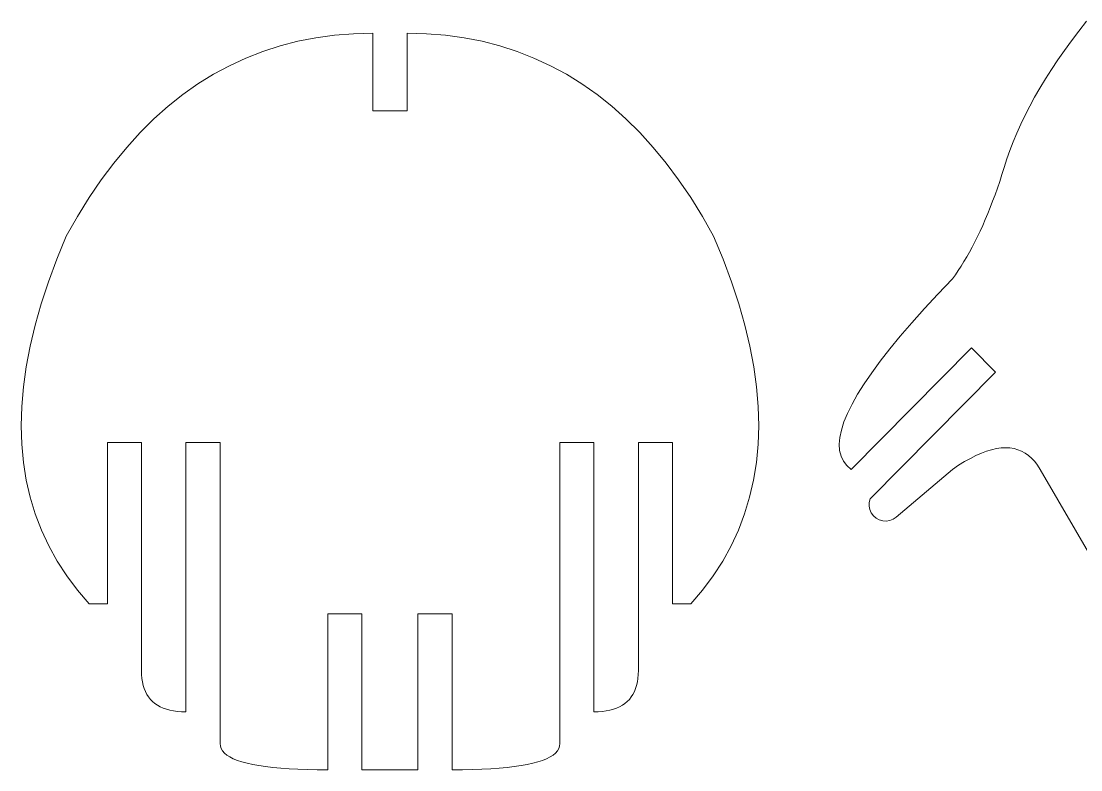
# Model space of a CAD drawing. Header units: inches. Extents: x -318 to 215, y -214 to 306.
# Drawn here: x -47 to 36.1, y -203.3 to -144.6 of the extents above; entities that cross this region are included whole.
import ezdxf

# ---------------------------------------------------------------- set-up
doc = ezdxf.new("R2010")
doc.units = ezdxf.units.IN
doc.header["$MEASUREMENT"] = 0
doc.layers.add('Layer 1', color=7, linetype='Continuous')

msp = doc.modelspace()

# ---------------------------------------------------------------- linework, layer by layer
at = {"layer": 'Layer 1', "color": 1, "lineweight": 9}
for points in [[(35.3798, -146.1337), (35.3798, -146.1337), (35.9553, -145.3708), (35.9553, -145.3708)], [(35.9553, -145.3708), (35.9553, -145.3708), (36.5572, -144.6009), (36.5572, -144.6009)], [(-25.2957, -146.1794), (-25.2957, -146.1794), (-26.6838, -146.5374), (-26.6838, -146.5374)], [(-23.8737, -145.9009), (-23.8737, -145.9009), (-25.2957, -146.1794), (-25.2957, -146.1794)], [(-22.4181, -145.7019), (-22.4181, -145.7019), (-23.8737, -145.9009), (-23.8737, -145.9009)], [(-20.9288, -145.5826), (-20.9288, -145.5826), (-22.4181, -145.7019), (-22.4181, -145.7019)], [(-19.4054, -145.5427), (-19.4054, -145.5427), (-20.9288, -145.5826), (-20.9288, -145.5826)], [(-19.4054, -145.5427), (-19.4054, -145.5427), (-19.4054, -145.5427), (-19.4054, -145.5427)], [(-19.4054, -151.6174), (-19.4054, -151.6174), (-19.4054, -145.5427), (-19.4054, -145.5427)], [(-16.7276, -145.5427), (-16.7276, -145.5427), (-16.7276, -145.5427), (-16.7276, -145.5427)], [(-16.7276, -145.5427), (-16.7276, -145.5427), (-15.204, -145.5826), (-15.204, -145.5826)], [(-16.7276, -145.5427), (-16.7276, -145.5427), (-16.7276, -145.5427), (-16.7276, -145.5427)], [(-16.7276, -151.6174), (-16.7276, -151.6174), (-16.7276, -145.5427), (-16.7276, -145.5427)], [(-15.204, -145.5826), (-15.204, -145.5826), (-15.204, -145.5826), (-15.204, -145.5826)], [(-15.204, -145.5826), (-15.204, -145.5826), (-13.7147, -145.7019), (-13.7147, -145.7019)], [(-13.7147, -145.7019), (-13.7147, -145.7019), (-13.7147, -145.7019), (-13.7147, -145.7019)], [(-13.7147, -145.7019), (-13.7147, -145.7019), (-12.2591, -145.9009), (-12.2591, -145.9009)], [(-12.2591, -145.9009), (-12.2591, -145.9009), (-12.2591, -145.9009), (-12.2591, -145.9009)], [(-12.2591, -145.9009), (-12.2591, -145.9009), (-10.8371, -146.1794), (-10.8371, -146.1794)], [(-10.8371, -146.1794), (-10.8371, -146.1794), (-10.8371, -146.1794), (-10.8371, -146.1794)], [(-10.8371, -146.1794), (-10.8371, -146.1794), (-9.449, -146.5374), (-9.449, -146.5374)], [(34.8306, -146.8893), (34.8306, -146.8893), (35.3798, -146.1337), (35.3798, -146.1337)], [(-28.038, -146.975), (-28.038, -146.975), (-29.3582, -147.4922), (-29.3582, -147.4922)], [(-26.6838, -146.5374), (-26.6838, -146.5374), (-28.038, -146.975), (-28.038, -146.975)], [(-9.449, -146.5374), (-9.449, -146.5374), (-9.449, -146.5374), (-9.449, -146.5374)], [(-9.449, -146.5374), (-9.449, -146.5374), (-8.0948, -146.975), (-8.0948, -146.975)], [(-8.0948, -146.975), (-8.0948, -146.975), (-8.0948, -146.975), (-8.0948, -146.975)], [(-8.0948, -146.975), (-8.0948, -146.975), (-6.7746, -147.4922), (-6.7746, -147.4922)], [(34.308, -147.6379), (34.308, -147.6379), (34.8306, -146.8893), (34.8306, -146.8893)], [(-29.3582, -147.4922), (-29.3582, -147.4922), (-30.6449, -148.089), (-30.6449, -148.089)], [(-6.7746, -147.4922), (-6.7746, -147.4922), (-6.7746, -147.4922), (-6.7746, -147.4922)], [(-6.7746, -147.4922), (-6.7746, -147.4922), (-5.4879, -148.089), (-5.4879, -148.089)], [(33.8116, -148.3796), (33.8116, -148.3796), (34.308, -147.6379), (34.308, -147.6379)], [(-30.6449, -148.089), (-30.6449, -148.089), (-31.8975, -148.7652), (-31.8975, -148.7652)], [(-5.4879, -148.089), (-5.4879, -148.089), (-5.4879, -148.089), (-5.4879, -148.089)], [(-5.4879, -148.089), (-5.4879, -148.089), (-4.2351, -148.7652), (-4.2351, -148.7652)], [(33.3417, -149.1139), (33.3417, -149.1139), (33.8116, -148.3796), (33.8116, -148.3796)], [(-33.1163, -149.5213), (-33.1163, -149.5213), (-34.3016, -150.3567), (-34.3016, -150.3567)], [(-31.8975, -148.7652), (-31.8975, -148.7652), (-33.1163, -149.5213), (-33.1163, -149.5213)], [(-4.2351, -148.7652), (-4.2351, -148.7652), (-4.2351, -148.7652), (-4.2351, -148.7652)], [(-4.2351, -148.7652), (-4.2351, -148.7652), (-3.0163, -149.5213), (-3.0163, -149.5213)], [(-3.0163, -149.5213), (-3.0163, -149.5213), (-3.0163, -149.5213), (-3.0163, -149.5213)], [(-3.0163, -149.5213), (-3.0163, -149.5213), (-1.8312, -150.3567), (-1.8312, -150.3567)], [(32.8982, -149.8412), (32.8982, -149.8412), (33.3417, -149.1139), (33.3417, -149.1139)], [(-34.3016, -150.3567), (-34.3016, -150.3567), (-35.4526, -151.2718), (-35.4526, -151.2718)], [(-1.8312, -150.3567), (-1.8312, -150.3567), (-1.8312, -150.3567), (-1.8312, -150.3567)], [(-1.8312, -150.3567), (-1.8312, -150.3567), (-0.68, -151.2718), (-0.68, -151.2718)], [(32.4807, -150.5616), (32.4807, -150.5616), (32.8982, -149.8412), (32.8982, -149.8412)], [(32.09, -151.2747), (32.09, -151.2747), (32.4807, -150.5616), (32.4807, -150.5616)], [(-35.4526, -151.2718), (-35.4526, -151.2718), (-36.5702, -152.2663), (-36.5702, -152.2663)], [(-19.4054, -151.6174), (-19.4054, -151.6174), (-19.4054, -151.6174), (-19.4054, -151.6174)], [(-19.4054, -151.6174), (-19.4054, -151.6174), (-16.7276, -151.6174), (-16.7276, -151.6174)], [(-0.68, -151.2718), (-0.68, -151.2718), (-0.68, -151.2718), (-0.68, -151.2718)], [(-0.68, -151.2718), (-0.68, -151.2718), (0.4374, -152.2663), (0.4374, -152.2663)], [(31.3876, -152.6793), (31.3876, -152.6793), (31.7255, -151.9806), (31.7255, -151.9806)], [(31.7255, -151.9806), (31.7255, -151.9806), (32.09, -151.2747), (32.09, -151.2747)], [(-36.5702, -152.2663), (-36.5702, -152.2663), (-37.6538, -153.3404), (-37.6538, -153.3404)], [(0.4374, -152.2663), (0.4374, -152.2663), (0.4374, -152.2663), (0.4374, -152.2663)], [(0.4374, -152.2663), (0.4374, -152.2663), (1.5211, -153.3404), (1.5211, -153.3404)], [(31.0761, -153.3711), (31.0761, -153.3711), (31.3876, -152.6793), (31.3876, -152.6793)], [(-37.6538, -153.3404), (-37.6538, -153.3404), (-38.7035, -154.4943), (-38.7035, -154.4943)], [(1.5211, -153.3404), (1.5211, -153.3404), (1.5211, -153.3404), (1.5211, -153.3404)], [(1.5211, -153.3404), (1.5211, -153.3404), (2.5707, -154.4943), (2.5707, -154.4943)], [(30.7909, -154.0558), (30.7909, -154.0558), (31.0761, -153.3711), (31.0761, -153.3711)], [(-38.7035, -154.4943), (-38.7035, -154.4943), (-39.7194, -155.7276), (-39.7194, -155.7276)], [(2.5707, -154.4943), (2.5707, -154.4943), (2.5707, -154.4943), (2.5707, -154.4943)], [(2.5707, -154.4943), (2.5707, -154.4943), (3.5868, -155.7276), (3.5868, -155.7276)], [(30.532, -154.7335), (30.532, -154.7335), (30.7909, -154.0558), (30.7909, -154.0558)], [(30.2996, -155.404), (30.2996, -155.404), (30.532, -154.7335), (30.532, -154.7335)], [(-39.7194, -155.7276), (-39.7194, -155.7276), (-40.7017, -157.0404), (-40.7017, -157.0404)], [(3.5868, -155.7276), (3.5868, -155.7276), (3.5868, -155.7276), (3.5868, -155.7276)], [(3.5868, -155.7276), (3.5868, -155.7276), (4.5689, -157.0404), (4.5689, -157.0404)], [(30.0936, -156.0674), (30.0936, -156.0674), (29.9175, -156.6224), (29.9175, -156.6224)], [(30.0936, -156.0674), (30.0936, -156.0674), (30.2996, -155.404), (30.2996, -155.404)], [(29.9175, -156.6224), (29.9175, -156.6224), (29.7392, -157.1652), (29.7392, -157.1652)], [(-40.7017, -157.0404), (-40.7017, -157.0404), (-41.6498, -158.4329), (-41.6498, -158.4329)], [(4.5689, -157.0404), (4.5689, -157.0404), (4.5689, -157.0404), (4.5689, -157.0404)], [(4.5689, -157.0404), (4.5689, -157.0404), (5.5172, -158.4329), (5.5172, -158.4329)], [(29.5574, -157.6954), (29.5574, -157.6954), (29.373, -158.2132), (29.373, -158.2132)], [(29.7392, -157.1652), (29.7392, -157.1652), (29.5574, -157.6954), (29.5574, -157.6954)], [(-41.6498, -158.4329), (-41.6498, -158.4329), (-42.5643, -159.9049), (-42.5643, -159.9049)], [(5.5172, -158.4329), (5.5172, -158.4329), (5.5172, -158.4329), (5.5172, -158.4329)], [(5.5172, -158.4329), (5.5172, -158.4329), (6.4315, -159.9049), (6.4315, -159.9049)], [(29.373, -158.2132), (29.373, -158.2132), (29.1858, -158.7183), (29.1858, -158.7183)], [(28.9958, -159.2111), (28.9958, -159.2111), (28.8026, -159.6912), (28.8026, -159.6912)], [(29.1858, -158.7183), (29.1858, -158.7183), (28.9958, -159.2111), (28.9958, -159.2111)], [(-42.5643, -159.9049), (-42.5643, -159.9049), (-43.445, -161.4567), (-43.445, -161.4567)], [(6.4315, -159.9049), (6.4315, -159.9049), (6.4315, -159.9049), (6.4315, -159.9049)], [(6.4315, -159.9049), (6.4315, -159.9049), (7.3122, -161.4567), (7.3122, -161.4567)], [(28.6069, -160.1589), (28.6069, -160.1589), (28.4081, -160.6142), (28.4081, -160.6142)], [(28.8026, -159.6912), (28.8026, -159.6912), (28.6069, -160.1589), (28.6069, -160.1589)], [(28.2066, -161.0569), (28.2066, -161.0569), (28.0021, -161.4872), (28.0021, -161.4872)], [(28.4081, -160.6142), (28.4081, -160.6142), (28.2066, -161.0569), (28.2066, -161.0569)], [(-44.1883, -163.2598), (-44.1883, -163.2598), (-43.445, -161.4567), (-43.445, -161.4567)], [(7.3122, -161.4567), (7.3122, -161.4567), (7.3122, -161.4567), (7.3122, -161.4567)], [(8.0555, -163.2598), (8.0555, -163.2598), (7.3122, -161.4567), (7.3122, -161.4567)], [(27.7949, -161.9049), (27.7949, -161.9049), (27.5846, -162.3101), (27.5846, -162.3101)], [(28.0021, -161.4872), (28.0021, -161.4872), (27.7949, -161.9049), (27.7949, -161.9049)], [(27.3716, -162.7028), (27.3716, -162.7028), (27.1558, -163.0832), (27.1558, -163.0832)], [(27.5846, -162.3101), (27.5846, -162.3101), (27.3716, -162.7028), (27.3716, -162.7028)], [(-44.8438, -165.025), (-44.8438, -165.025), (-44.1883, -163.2598), (-44.1883, -163.2598)], [(8.0555, -163.2598), (8.0555, -163.2598), (8.0555, -163.2598), (8.0555, -163.2598)], [(8.711, -165.025), (8.711, -165.025), (8.0555, -163.2598), (8.0555, -163.2598)], [(26.937, -163.4508), (26.937, -163.4508), (26.7154, -163.8062), (26.7154, -163.8062)], [(27.1558, -163.0832), (27.1558, -163.0832), (26.937, -163.4508), (26.937, -163.4508)], [(26.2637, -164.4792), (26.2637, -164.4792), (26.0334, -164.7972), (26.0334, -164.7972)], [(26.4909, -164.149), (26.4909, -164.149), (26.2637, -164.4792), (26.2637, -164.4792)], [(26.7154, -163.8062), (26.7154, -163.8062), (26.4909, -164.149), (26.4909, -164.149)], [(-45.4116, -166.7521), (-45.4116, -166.7521), (-44.8438, -165.025), (-44.8438, -165.025)], [(8.711, -165.025), (8.711, -165.025), (8.711, -165.025), (8.711, -165.025)], [(9.2788, -166.7521), (9.2788, -166.7521), (8.711, -165.025), (8.711, -165.025)], [(26.0334, -164.7972), (26.0334, -164.7972), (24.8949, -165.9917), (24.8949, -165.9917)], [(24.8949, -165.9917), (24.8949, -165.9917), (23.8346, -167.1392), (23.8346, -167.1392)], [(-45.8919, -168.4411), (-45.8919, -168.4411), (-45.4116, -166.7521), (-45.4116, -166.7521)], [(9.2788, -166.7521), (9.2788, -166.7521), (9.2788, -166.7521), (9.2788, -166.7521)], [(9.7592, -168.4411), (9.7592, -168.4411), (9.2788, -166.7521), (9.2788, -166.7521)], [(23.8346, -167.1392), (23.8346, -167.1392), (22.8525, -168.2396), (22.8525, -168.2396)], [(-46.2844, -170.092), (-46.2844, -170.092), (-45.8919, -168.4411), (-45.8919, -168.4411)], [(9.7592, -168.4411), (9.7592, -168.4411), (9.7592, -168.4411), (9.7592, -168.4411)], [(10.1516, -170.092), (10.1516, -170.092), (9.7592, -168.4411), (9.7592, -168.4411)], [(22.8525, -168.2396), (22.8525, -168.2396), (21.9481, -169.2928), (21.9481, -169.2928)], [(21.9481, -169.2928), (21.9481, -169.2928), (21.1222, -170.299), (21.1222, -170.299)], [(-46.5892, -171.705), (-46.5892, -171.705), (-46.2844, -170.092), (-46.2844, -170.092)], [(10.1516, -170.092), (10.1516, -170.092), (10.1516, -170.092), (10.1516, -170.092)], [(10.4564, -171.705), (10.4564, -171.705), (10.1516, -170.092), (10.1516, -170.092)], [(27.5185, -170.2221), (27.5185, -170.2221), (18.0987, -179.7396), (18.0987, -179.7396)], [(21.1222, -170.299), (21.1222, -170.299), (20.3741, -171.258), (20.3741, -171.258)], [(27.5185, -170.2221), (27.5185, -170.2221), (27.5185, -170.2221), (27.5185, -170.2221)], [(29.4216, -172.1059), (29.4216, -172.1059), (27.5185, -170.2221), (27.5185, -170.2221)], [(-46.8063, -173.2797), (-46.8063, -173.2797), (-46.5892, -171.705), (-46.5892, -171.705)], [(10.4564, -171.705), (10.4564, -171.705), (10.4564, -171.705), (10.4564, -171.705)], [(10.6735, -173.2797), (10.6735, -173.2797), (10.4564, -171.705), (10.4564, -171.705)], [(20.3741, -171.258), (20.3741, -171.258), (19.7041, -172.1701), (19.7041, -172.1701)], [(19.7041, -172.1701), (19.7041, -172.1701), (19.1123, -173.0348), (19.1123, -173.0348)], [(19.5758, -182.0539), (19.5758, -182.0539), (29.4216, -172.1059), (29.4216, -172.1059)], [(-46.9359, -174.8163), (-46.9359, -174.8163), (-46.8063, -173.2797), (-46.8063, -173.2797)], [(10.6735, -173.2797), (10.6735, -173.2797), (10.6735, -173.2797), (10.6735, -173.2797)], [(10.8031, -174.8163), (10.8031, -174.8163), (10.6735, -173.2797), (10.6735, -173.2797)], [(19.1123, -173.0348), (19.1123, -173.0348), (18.5983, -173.8526), (18.5983, -173.8526)], [(18.5983, -173.8526), (18.5983, -173.8526), (18.1625, -174.6233), (18.1625, -174.6233)], [(-46.9779, -176.315), (-46.9779, -176.315), (-46.9359, -174.8163), (-46.9359, -174.8163)], [(10.8031, -174.8163), (10.8031, -174.8163), (10.8031, -174.8163), (10.8031, -174.8163)], [(10.8451, -176.315), (10.8451, -176.315), (10.8031, -174.8163), (10.8031, -174.8163)], [(18.1625, -174.6233), (18.1625, -174.6233), (17.8049, -175.347), (17.8049, -175.347)], [(17.5253, -176.0234), (17.5253, -176.0234), (17.3238, -176.6528), (17.3238, -176.6528)], [(17.8049, -175.347), (17.8049, -175.347), (17.5253, -176.0234), (17.5253, -176.0234)], [(-46.9779, -176.315), (-46.9779, -176.315), (-46.9779, -176.315), (-46.9779, -176.315)], [(-46.932, -177.7754), (-46.932, -177.7754), (-46.9779, -176.315), (-46.9779, -176.315)], [(10.7992, -177.7754), (10.7992, -177.7754), (10.8451, -176.315), (10.8451, -176.315)], [(17.3238, -176.6528), (17.3238, -176.6528), (17.2002, -177.2351), (17.2002, -177.2351)], [(-46.932, -177.7754), (-46.932, -177.7754), (-46.932, -177.7754), (-46.932, -177.7754)], [(-46.7984, -179.1977), (-46.7984, -179.1977), (-46.932, -177.7754), (-46.932, -177.7754)], [(-40.2197, -177.6263), (-40.2197, -177.6263), (-40.2197, -177.6263), (-40.2197, -177.6263)], [(-37.5421, -177.6263), (-37.5421, -177.6263), (-40.2197, -177.6263), (-40.2197, -177.6263)], [(-40.2197, -177.6263), (-40.2197, -177.6263), (-40.2197, -177.6263), (-40.2197, -177.6263)], [(-40.2197, -177.6263), (-40.2197, -177.6263), (-40.2197, -190.2851), (-40.2197, -190.2851)], [(-37.5421, -177.6263), (-37.5421, -177.6263), (-37.5421, -177.6263), (-37.5421, -177.6263)], [(-37.5421, -195.5079), (-37.5421, -195.5079), (-37.5421, -177.6263), (-37.5421, -177.6263)], [(-34.06, -177.6263), (-34.06, -177.6263), (-34.06, -177.6263), (-34.06, -177.6263)], [(-31.3824, -177.6263), (-31.3824, -177.6263), (-34.06, -177.6263), (-34.06, -177.6263)], [(-34.06, -177.6263), (-34.06, -177.6263), (-34.06, -177.6263), (-34.06, -177.6263)], [(-34.06, -177.6263), (-34.06, -177.6263), (-34.06, -198.7526), (-34.06, -198.7526)], [(-31.3824, -177.6263), (-31.3824, -177.6263), (-31.3824, -177.6263), (-31.3824, -177.6263)], [(-31.3824, -201.24), (-31.3824, -201.24), (-31.3824, -177.6263), (-31.3824, -177.6263)], [(-4.7504, -177.6263), (-4.7504, -177.6263), (-4.7504, -177.6263), (-4.7504, -177.6263)], [(-4.7504, -201.24), (-4.7504, -201.24), (-4.7504, -177.6263), (-4.7504, -177.6263)], [(-4.7504, -177.6263), (-4.7504, -177.6263), (-4.7504, -177.6263), (-4.7504, -177.6263)], [(-4.7504, -177.6263), (-4.7504, -177.6263), (-2.0726, -177.6263), (-2.0726, -177.6263)], [(-2.0726, -177.6263), (-2.0726, -177.6263), (-2.0726, -177.6263), (-2.0726, -177.6263)], [(-2.0726, -177.6263), (-2.0726, -177.6263), (-2.0726, -198.7526), (-2.0726, -198.7526)], [(1.4093, -177.6263), (1.4093, -177.6263), (1.4093, -177.6263), (1.4093, -177.6263)], [(1.4093, -195.5079), (1.4093, -195.5079), (1.4093, -177.6263), (1.4093, -177.6263)], [(1.4093, -177.6263), (1.4093, -177.6263), (1.4093, -177.6263), (1.4093, -177.6263)], [(1.4093, -177.6263), (1.4093, -177.6263), (4.0869, -177.6263), (4.0869, -177.6263)], [(4.0869, -177.6263), (4.0869, -177.6263), (4.0869, -177.6263), (4.0869, -177.6263)], [(4.0869, -177.6263), (4.0869, -177.6263), (4.0869, -190.2851), (4.0869, -190.2851)], [(10.6656, -179.1977), (10.6656, -179.1977), (10.7992, -177.7754), (10.7992, -177.7754)], [(17.2002, -177.2351), (17.2002, -177.2351), (17.1548, -177.7701), (17.1548, -177.7701)], [(17.1548, -177.7701), (17.1548, -177.7701), (17.1548, -177.7701), (17.1548, -177.7701)], [(17.1548, -177.7701), (17.1548, -177.7701), (17.1874, -178.2584), (17.1874, -178.2584)], [(17.1874, -178.2584), (17.1874, -178.2584), (17.1874, -178.2584), (17.1874, -178.2584)], [(17.1874, -178.2584), (17.1874, -178.2584), (17.2982, -178.6992), (17.2982, -178.6992)], [(28.302, -178.4663), (28.302, -178.4663), (27.8775, -178.6531), (27.8775, -178.6531)], [(28.7117, -178.3135), (28.7117, -178.3135), (28.302, -178.4663), (28.302, -178.4663)], [(29.1066, -178.1948), (29.1066, -178.1948), (28.7117, -178.3135), (28.7117, -178.3135)], [(29.4871, -178.1099), (29.4871, -178.1099), (29.1066, -178.1948), (29.1066, -178.1948)], [(29.8526, -178.0589), (29.8526, -178.0589), (29.4871, -178.1099), (29.4871, -178.1099)], [(30.2037, -178.042), (30.2037, -178.042), (29.8526, -178.0589), (29.8526, -178.0589)], [(30.2037, -178.042), (30.2037, -178.042), (30.2037, -178.042), (30.2037, -178.042)], [(30.5399, -178.0589), (30.5399, -178.0589), (30.2037, -178.042), (30.2037, -178.042)], [(30.5399, -178.0589), (30.5399, -178.0589), (30.5399, -178.0589), (30.5399, -178.0589)], [(30.8616, -178.1099), (30.8616, -178.1099), (30.5399, -178.0589), (30.5399, -178.0589)], [(30.8616, -178.1099), (30.8616, -178.1099), (30.8616, -178.1099), (30.8616, -178.1099)], [(31.1688, -178.1948), (31.1688, -178.1948), (30.8616, -178.1099), (30.8616, -178.1099)], [(31.1688, -178.1948), (31.1688, -178.1948), (31.1688, -178.1948), (31.1688, -178.1948)], [(31.461, -178.3135), (31.461, -178.3135), (31.1688, -178.1948), (31.1688, -178.1948)], [(31.461, -178.3135), (31.461, -178.3135), (31.461, -178.3135), (31.461, -178.3135)], [(31.7389, -178.4663), (31.7389, -178.4663), (31.461, -178.3135), (31.461, -178.3135)], [(31.7389, -178.4663), (31.7389, -178.4663), (31.7389, -178.4663), (31.7389, -178.4663)], [(32.0019, -178.6531), (32.0019, -178.6531), (31.7389, -178.4663), (31.7389, -178.4663)], [(-46.7984, -179.1977), (-46.7984, -179.1977), (-46.7984, -179.1977), (-46.7984, -179.1977)], [(-46.5771, -180.5821), (-46.5771, -180.5821), (-46.7984, -179.1977), (-46.7984, -179.1977)], [(10.4444, -180.5821), (10.4444, -180.5821), (10.6656, -179.1977), (10.6656, -179.1977)], [(17.2982, -178.6992), (17.2982, -178.6992), (17.2982, -178.6992), (17.2982, -178.6992)], [(17.2982, -178.6992), (17.2982, -178.6992), (17.4869, -179.0931), (17.4869, -179.0931)], [(17.4869, -179.0931), (17.4869, -179.0931), (17.4869, -179.0931), (17.4869, -179.0931)], [(17.4869, -179.0931), (17.4869, -179.0931), (17.7537, -179.4399), (17.7537, -179.4399)], [(17.7537, -179.4399), (17.7537, -179.4399), (17.7537, -179.4399), (17.7537, -179.4399)], [(17.7537, -179.4399), (17.7537, -179.4399), (18.0987, -179.7396), (18.0987, -179.7396)], [(26.5165, -179.4171), (26.5165, -179.4171), (26.0334, -179.7396), (26.0334, -179.7396)], [(26.9848, -179.1285), (26.9848, -179.1285), (26.5165, -179.4171), (26.5165, -179.4171)], [(27.4384, -178.874), (27.4384, -178.874), (26.9848, -179.1285), (26.9848, -179.1285)], [(27.8775, -178.6531), (27.8775, -178.6531), (27.4384, -178.874), (27.4384, -178.874)], [(32.0019, -178.6531), (32.0019, -178.6531), (32.0019, -178.6531), (32.0019, -178.6531)], [(32.2503, -178.874), (32.2503, -178.874), (32.0019, -178.6531), (32.0019, -178.6531)], [(32.2503, -178.874), (32.2503, -178.874), (32.2503, -178.874), (32.2503, -178.874)], [(32.4838, -179.1285), (32.4838, -179.1285), (32.2503, -178.874), (32.2503, -178.874)], [(32.4838, -179.1285), (32.4838, -179.1285), (32.4838, -179.1285), (32.4838, -179.1285)], [(32.7029, -179.4171), (32.7029, -179.4171), (32.4838, -179.1285), (32.4838, -179.1285)], [(32.7029, -179.4171), (32.7029, -179.4171), (32.7029, -179.4171), (32.7029, -179.4171)], [(32.9071, -179.7396), (32.9071, -179.7396), (32.7029, -179.4171), (32.7029, -179.4171)], [(26.0334, -179.7396), (26.0334, -179.7396), (21.6301, -183.4926), (21.6301, -183.4926)], [(32.9071, -179.7396), (32.9071, -179.7396), (32.9071, -179.7396), (32.9071, -179.7396)], [(32.9071, -179.7396), (32.9071, -179.7396), (37.0569, -186.8911), (37.0569, -186.8911)], [(-46.5771, -180.5821), (-46.5771, -180.5821), (-46.5771, -180.5821), (-46.5771, -180.5821)], [(-46.2682, -181.9282), (-46.2682, -181.9282), (-46.5771, -180.5821), (-46.5771, -180.5821)], [(10.1354, -181.9282), (10.1354, -181.9282), (10.4444, -180.5821), (10.4444, -180.5821)], [(-46.2682, -181.9282), (-46.2682, -181.9282), (-46.2682, -181.9282), (-46.2682, -181.9282)], [(-45.8718, -183.2364), (-45.8718, -183.2364), (-46.2682, -181.9282), (-46.2682, -181.9282)], [(9.739, -183.2364), (9.739, -183.2364), (10.1354, -181.9282), (10.1354, -181.9282)], [(19.5066, -182.329), (19.5066, -182.329), (19.4985, -182.6127), (19.4985, -182.6127)], [(19.4985, -182.6127), (19.4985, -182.6127), (19.4985, -182.6127), (19.4985, -182.6127)], [(19.4985, -182.6127), (19.4985, -182.6127), (19.5525, -182.8913), (19.5525, -182.8913)], [(19.5758, -182.0539), (19.5758, -182.0539), (19.5066, -182.329), (19.5066, -182.329)], [(-45.8718, -183.2364), (-45.8718, -183.2364), (-45.8718, -183.2364), (-45.8718, -183.2364)], [(-45.3875, -184.5063), (-45.3875, -184.5063), (-45.8718, -183.2364), (-45.8718, -183.2364)], [(9.2548, -184.5063), (9.2548, -184.5063), (9.739, -183.2364), (9.739, -183.2364)], [(19.5525, -182.8913), (19.5525, -182.8913), (19.5525, -182.8913), (19.5525, -182.8913)], [(19.5525, -182.8913), (19.5525, -182.8913), (19.6661, -183.1514), (19.6661, -183.1514)], [(19.6661, -183.1514), (19.6661, -183.1514), (19.6661, -183.1514), (19.6661, -183.1514)], [(19.6661, -183.1514), (19.6661, -183.1514), (19.8332, -183.3803), (19.8332, -183.3803)], [(19.8332, -183.3803), (19.8332, -183.3803), (19.8332, -183.3803), (19.8332, -183.3803)], [(19.8332, -183.3803), (19.8332, -183.3803), (20.0466, -183.5677), (20.0466, -183.5677)], [(20.0466, -183.5677), (20.0466, -183.5677), (20.0466, -183.5677), (20.0466, -183.5677)], [(20.0466, -183.5677), (20.0466, -183.5677), (20.2955, -183.7041), (20.2955, -183.7041)], [(21.3953, -183.6518), (21.3953, -183.6518), (21.6301, -183.4926), (21.6301, -183.4926)], [(20.2955, -183.7041), (20.2955, -183.7041), (20.2955, -183.7041), (20.2955, -183.7041)], [(20.2955, -183.7041), (20.2955, -183.7041), (20.5681, -183.783), (20.5681, -183.783)], [(20.5681, -183.783), (20.5681, -183.783), (20.5681, -183.783), (20.5681, -183.783)], [(20.5681, -183.783), (20.5681, -183.783), (20.8511, -183.8006), (20.8511, -183.8006)], [(20.8511, -183.8006), (20.8511, -183.8006), (21.1316, -183.7562), (21.1316, -183.7562)], [(21.1316, -183.7562), (21.1316, -183.7562), (21.3953, -183.6518), (21.3953, -183.6518)], [(-45.3875, -184.5063), (-45.3875, -184.5063), (-45.3875, -184.5063), (-45.3875, -184.5063)], [(-44.8158, -185.7383), (-44.8158, -185.7383), (-45.3875, -184.5063), (-45.3875, -184.5063)], [(8.683, -185.7383), (8.683, -185.7383), (9.2548, -184.5063), (9.2548, -184.5063)], [(-44.8158, -185.7383), (-44.8158, -185.7383), (-44.8158, -185.7383), (-44.8158, -185.7383)], [(-44.1562, -186.932), (-44.1562, -186.932), (-44.8158, -185.7383), (-44.8158, -185.7383)], [(8.0234, -186.932), (8.0234, -186.932), (8.683, -185.7383), (8.683, -185.7383)], [(-44.1562, -186.932), (-44.1562, -186.932), (-44.1562, -186.932), (-44.1562, -186.932)], [(-43.4089, -188.088), (-43.4089, -188.088), (-44.1562, -186.932), (-44.1562, -186.932)], [(7.2761, -188.088), (7.2761, -188.088), (8.0234, -186.932), (8.0234, -186.932)], [(-43.4089, -188.088), (-43.4089, -188.088), (-43.4089, -188.088), (-43.4089, -188.088)], [(-42.5741, -189.2057), (-42.5741, -189.2057), (-43.4089, -188.088), (-43.4089, -188.088)], [(6.4413, -189.2057), (6.4413, -189.2057), (7.2761, -188.088), (7.2761, -188.088)], [(-42.5741, -189.2057), (-42.5741, -189.2057), (-42.5741, -189.2057), (-42.5741, -189.2057)], [(-41.6514, -190.2851), (-41.6514, -190.2851), (-42.5741, -189.2057), (-42.5741, -189.2057)], [(5.5187, -190.2851), (5.5187, -190.2851), (6.4413, -189.2057), (6.4413, -189.2057)], [(-41.6514, -190.2851), (-41.6514, -190.2851), (-41.6514, -190.2851), (-41.6514, -190.2851)], [(-40.2197, -190.2851), (-40.2197, -190.2851), (-41.6514, -190.2851), (-41.6514, -190.2851)], [(-22.9385, -191.0589), (-22.9385, -191.0589), (-22.9385, -191.0589), (-22.9385, -191.0589)], [(-20.2607, -191.0589), (-20.2607, -191.0589), (-22.9385, -191.0589), (-22.9385, -191.0589)], [(-22.9385, -191.0589), (-22.9385, -191.0589), (-22.9385, -191.0589), (-22.9385, -191.0589)], [(-22.9385, -191.0589), (-22.9385, -191.0589), (-22.9385, -203.2936), (-22.9385, -203.2936)], [(-20.2607, -191.0589), (-20.2607, -191.0589), (-20.2607, -191.0589), (-20.2607, -191.0589)], [(-20.2607, -191.0589), (-20.2607, -191.0589), (-20.2607, -203.2936), (-20.2607, -203.2936)], [(-15.8721, -191.0589), (-15.8721, -191.0589), (-15.8721, -191.0589), (-15.8721, -191.0589)], [(-15.8721, -191.0589), (-15.8721, -191.0589), (-13.1943, -191.0589), (-13.1943, -191.0589)], [(-15.8721, -191.0589), (-15.8721, -191.0589), (-15.8721, -191.0589), (-15.8721, -191.0589)], [(-15.8721, -191.0589), (-15.8721, -191.0589), (-15.8721, -203.2936), (-15.8721, -203.2936)], [(-13.1943, -191.0589), (-13.1943, -191.0589), (-13.1943, -191.0589), (-13.1943, -191.0589)], [(-13.1943, -191.0589), (-13.1943, -191.0589), (-13.1943, -203.2936), (-13.1943, -203.2936)], [(4.0869, -190.2851), (4.0869, -190.2851), (4.0869, -190.2851), (4.0869, -190.2851)], [(4.0869, -190.2851), (4.0869, -190.2851), (5.5187, -190.2851), (5.5187, -190.2851)], [(-37.5421, -195.5079), (-37.5421, -195.5079), (-37.5421, -195.5079), (-37.5421, -195.5079)], [(-37.5332, -195.8242), (-37.5332, -195.8242), (-37.5421, -195.5079), (-37.5421, -195.5079)], [(-37.5332, -195.8242), (-37.5332, -195.8242), (-37.5332, -195.8242), (-37.5332, -195.8242)], [(-37.5073, -196.1243), (-37.5073, -196.1243), (-37.5332, -195.8242), (-37.5332, -195.8242)], [(1.3745, -196.1243), (1.3745, -196.1243), (1.4005, -195.8242), (1.4005, -195.8242)], [(1.4005, -195.8242), (1.4005, -195.8242), (1.4093, -195.5079), (1.4093, -195.5079)], [(-37.5073, -196.1243), (-37.5073, -196.1243), (-37.5073, -196.1243), (-37.5073, -196.1243)], [(-37.4636, -196.4084), (-37.4636, -196.4084), (-37.5073, -196.1243), (-37.5073, -196.1243)], [(-37.4636, -196.4084), (-37.4636, -196.4084), (-37.4636, -196.4084), (-37.4636, -196.4084)], [(-37.4027, -196.6761), (-37.4027, -196.6761), (-37.4636, -196.4084), (-37.4636, -196.4084)], [(-37.4027, -196.6761), (-37.4027, -196.6761), (-37.4027, -196.6761), (-37.4027, -196.6761)], [(-37.3242, -196.9274), (-37.3242, -196.9274), (-37.4027, -196.6761), (-37.4027, -196.6761)], [(1.1914, -196.9274), (1.1914, -196.9274), (1.2699, -196.6761), (1.2699, -196.6761)], [(1.2699, -196.6761), (1.2699, -196.6761), (1.3309, -196.4084), (1.3309, -196.4084)], [(1.3309, -196.4084), (1.3309, -196.4084), (1.3745, -196.1243), (1.3745, -196.1243)], [(-37.3242, -196.9274), (-37.3242, -196.9274), (-37.3242, -196.9274), (-37.3242, -196.9274)], [(-37.2287, -197.1626), (-37.2287, -197.1626), (-37.3242, -196.9274), (-37.3242, -196.9274)], [(-37.2287, -197.1626), (-37.2287, -197.1626), (-37.2287, -197.1626), (-37.2287, -197.1626)], [(-37.1156, -197.3816), (-37.1156, -197.3816), (-37.2287, -197.1626), (-37.2287, -197.1626)], [(-37.1156, -197.3816), (-37.1156, -197.3816), (-37.1156, -197.3816), (-37.1156, -197.3816)], [(-36.9848, -197.5844), (-36.9848, -197.5844), (-37.1156, -197.3816), (-37.1156, -197.3816)], [(-36.9848, -197.5844), (-36.9848, -197.5844), (-36.9848, -197.5844), (-36.9848, -197.5844)], [(-36.8369, -197.7711), (-36.8369, -197.7711), (-36.9848, -197.5844), (-36.9848, -197.5844)], [(0.7042, -197.7711), (0.7042, -197.7711), (0.852, -197.5844), (0.852, -197.5844)], [(0.852, -197.5844), (0.852, -197.5844), (0.9828, -197.3816), (0.9828, -197.3816)], [(0.9828, -197.3816), (0.9828, -197.3816), (1.0959, -197.1626), (1.0959, -197.1626)], [(1.0959, -197.1626), (1.0959, -197.1626), (1.1914, -196.9274), (1.1914, -196.9274)], [(-36.8369, -197.7711), (-36.8369, -197.7711), (-36.8369, -197.7711), (-36.8369, -197.7711)], [(-36.6716, -197.9415), (-36.6716, -197.9415), (-36.8369, -197.7711), (-36.8369, -197.7711)], [(-36.6716, -197.9415), (-36.6716, -197.9415), (-36.6716, -197.9415), (-36.6716, -197.9415)], [(-36.4887, -198.0956), (-36.4887, -198.0956), (-36.6716, -197.9415), (-36.6716, -197.9415)], [(-36.4887, -198.0956), (-36.4887, -198.0956), (-36.4887, -198.0956), (-36.4887, -198.0956)], [(-36.2885, -198.2335), (-36.2885, -198.2335), (-36.4887, -198.0956), (-36.4887, -198.0956)], [(-36.2885, -198.2335), (-36.2885, -198.2335), (-36.2885, -198.2335), (-36.2885, -198.2335)], [(-36.071, -198.3551), (-36.071, -198.3551), (-36.2885, -198.2335), (-36.2885, -198.2335)], [(-36.071, -198.3551), (-36.071, -198.3551), (-36.071, -198.3551), (-36.071, -198.3551)], [(-35.8358, -198.4606), (-35.8358, -198.4606), (-36.071, -198.3551), (-36.071, -198.3551)], [(-35.8358, -198.4606), (-35.8358, -198.4606), (-35.8358, -198.4606), (-35.8358, -198.4606)], [(-35.5834, -198.5498), (-35.5834, -198.5498), (-35.8358, -198.4606), (-35.8358, -198.4606)], [(-35.5834, -198.5498), (-35.5834, -198.5498), (-35.5834, -198.5498), (-35.5834, -198.5498)], [(-35.3136, -198.6228), (-35.3136, -198.6228), (-35.5834, -198.5498), (-35.5834, -198.5498)], [(-0.8192, -198.6228), (-0.8192, -198.6228), (-0.5494, -198.5498), (-0.5494, -198.5498)], [(-0.5494, -198.5498), (-0.5494, -198.5498), (-0.2969, -198.4606), (-0.2969, -198.4606)], [(-0.2969, -198.4606), (-0.2969, -198.4606), (-0.0618, -198.3551), (-0.0618, -198.3551)], [(-0.0618, -198.3551), (-0.0618, -198.3551), (0.1557, -198.2335), (0.1557, -198.2335)], [(0.1557, -198.2335), (0.1557, -198.2335), (0.3559, -198.0956), (0.3559, -198.0956)], [(0.3559, -198.0956), (0.3559, -198.0956), (0.5388, -197.9415), (0.5388, -197.9415)], [(0.5388, -197.9415), (0.5388, -197.9415), (0.7042, -197.7711), (0.7042, -197.7711)], [(-35.3136, -198.6228), (-35.3136, -198.6228), (-35.3136, -198.6228), (-35.3136, -198.6228)], [(-35.0265, -198.6796), (-35.0265, -198.6796), (-35.3136, -198.6228), (-35.3136, -198.6228)], [(-35.0265, -198.6796), (-35.0265, -198.6796), (-35.0265, -198.6796), (-35.0265, -198.6796)], [(-34.7217, -198.7201), (-34.7217, -198.7201), (-35.0265, -198.6796), (-35.0265, -198.6796)], [(-34.7217, -198.7201), (-34.7217, -198.7201), (-34.7217, -198.7201), (-34.7217, -198.7201)], [(-34.3996, -198.7445), (-34.3996, -198.7445), (-34.7217, -198.7201), (-34.7217, -198.7201)], [(-34.3996, -198.7445), (-34.3996, -198.7445), (-34.3996, -198.7445), (-34.3996, -198.7445)], [(-34.06, -198.7526), (-34.06, -198.7526), (-34.3996, -198.7445), (-34.3996, -198.7445)], [(-2.0726, -198.7526), (-2.0726, -198.7526), (-1.7332, -198.7445), (-1.7332, -198.7445)], [(-1.7332, -198.7445), (-1.7332, -198.7445), (-1.4111, -198.7201), (-1.4111, -198.7201)], [(-1.4111, -198.7201), (-1.4111, -198.7201), (-1.1063, -198.6796), (-1.1063, -198.6796)], [(-1.1063, -198.6796), (-1.1063, -198.6796), (-0.8192, -198.6228), (-0.8192, -198.6228)], [(-31.3824, -201.24), (-31.3824, -201.24), (-31.3824, -201.24), (-31.3824, -201.24)], [(-31.3613, -201.4402), (-31.3613, -201.4402), (-31.3824, -201.24), (-31.3824, -201.24)], [(-31.3613, -201.4402), (-31.3613, -201.4402), (-31.3613, -201.4402), (-31.3613, -201.4402)], [(-31.2979, -201.6302), (-31.2979, -201.6302), (-31.3613, -201.4402), (-31.3613, -201.4402)], [(-31.2979, -201.6302), (-31.2979, -201.6302), (-31.2979, -201.6302), (-31.2979, -201.6302)], [(-31.1924, -201.8099), (-31.1924, -201.8099), (-31.2979, -201.6302), (-31.2979, -201.6302)], [(-31.1924, -201.8099), (-31.1924, -201.8099), (-31.1924, -201.8099), (-31.1924, -201.8099)], [(-31.0447, -201.9792), (-31.0447, -201.9792), (-31.1924, -201.8099), (-31.1924, -201.8099)], [(-5.0881, -201.9792), (-5.0881, -201.9792), (-4.9404, -201.8099), (-4.9404, -201.8099)], [(-4.9404, -201.8099), (-4.9404, -201.8099), (-4.8349, -201.6302), (-4.8349, -201.6302)], [(-4.8349, -201.6302), (-4.8349, -201.6302), (-4.7715, -201.4402), (-4.7715, -201.4402)], [(-4.7715, -201.4402), (-4.7715, -201.4402), (-4.7504, -201.24), (-4.7504, -201.24)], [(-31.0447, -201.9792), (-31.0447, -201.9792), (-31.0447, -201.9792), (-31.0447, -201.9792)], [(-30.8547, -202.1384), (-30.8547, -202.1384), (-31.0447, -201.9792), (-31.0447, -201.9792)], [(-30.8547, -202.1384), (-30.8547, -202.1384), (-30.8547, -202.1384), (-30.8547, -202.1384)], [(-30.6225, -202.2872), (-30.6225, -202.2872), (-30.8547, -202.1384), (-30.8547, -202.1384)], [(-30.6225, -202.2872), (-30.6225, -202.2872), (-30.6225, -202.2872), (-30.6225, -202.2872)], [(-30.348, -202.4259), (-30.348, -202.4259), (-30.6225, -202.2872), (-30.6225, -202.2872)], [(-30.348, -202.4259), (-30.348, -202.4259), (-30.348, -202.4259), (-30.348, -202.4259)], [(-30.0314, -202.5542), (-30.0314, -202.5542), (-30.348, -202.4259), (-30.348, -202.4259)], [(-30.0314, -202.5542), (-30.0314, -202.5542), (-30.0314, -202.5542), (-30.0314, -202.5542)], [(-29.6724, -202.6724), (-29.6724, -202.6724), (-30.0314, -202.5542), (-30.0314, -202.5542)], [(-29.6724, -202.6724), (-29.6724, -202.6724), (-29.6724, -202.6724), (-29.6724, -202.6724)], [(-29.2713, -202.78), (-29.2713, -202.78), (-29.6724, -202.6724), (-29.6724, -202.6724)], [(-6.8613, -202.78), (-6.8613, -202.78), (-6.4602, -202.6724), (-6.4602, -202.6724)], [(-6.4602, -202.6724), (-6.4602, -202.6724), (-6.1014, -202.5542), (-6.1014, -202.5542)], [(-6.1014, -202.5542), (-6.1014, -202.5542), (-5.7848, -202.4259), (-5.7848, -202.4259)], [(-5.7848, -202.4259), (-5.7848, -202.4259), (-5.5103, -202.2872), (-5.5103, -202.2872)], [(-5.5103, -202.2872), (-5.5103, -202.2872), (-5.2781, -202.1384), (-5.2781, -202.1384)], [(-5.2781, -202.1384), (-5.2781, -202.1384), (-5.0881, -201.9792), (-5.0881, -201.9792)], [(-29.2713, -202.78), (-29.2713, -202.78), (-29.2713, -202.78), (-29.2713, -202.78)], [(-28.828, -202.8776), (-28.828, -202.8776), (-29.2713, -202.78), (-29.2713, -202.78)], [(-28.828, -202.8776), (-28.828, -202.8776), (-28.828, -202.8776), (-28.828, -202.8776)], [(-28.3424, -202.9649), (-28.3424, -202.9649), (-28.828, -202.8776), (-28.828, -202.8776)], [(-28.3424, -202.9649), (-28.3424, -202.9649), (-28.3424, -202.9649), (-28.3424, -202.9649)], [(-27.8149, -203.0419), (-27.8149, -203.0419), (-28.3424, -202.9649), (-28.3424, -202.9649)], [(-27.8149, -203.0419), (-27.8149, -203.0419), (-27.8149, -203.0419), (-27.8149, -203.0419)], [(-27.2448, -203.1087), (-27.2448, -203.1087), (-27.8149, -203.0419), (-27.8149, -203.0419)], [(-27.2448, -203.1087), (-27.2448, -203.1087), (-27.2448, -203.1087), (-27.2448, -203.1087)], [(-26.6326, -203.1651), (-26.6326, -203.1651), (-27.2448, -203.1087), (-27.2448, -203.1087)], [(-26.6326, -203.1651), (-26.6326, -203.1651), (-26.6326, -203.1651), (-26.6326, -203.1651)], [(-25.9782, -203.2114), (-25.9782, -203.2114), (-26.6326, -203.1651), (-26.6326, -203.1651)], [(-25.9782, -203.2114), (-25.9782, -203.2114), (-25.9782, -203.2114), (-25.9782, -203.2114)], [(-25.2816, -203.2473), (-25.2816, -203.2473), (-25.9782, -203.2114), (-25.9782, -203.2114)], [(-25.2816, -203.2473), (-25.2816, -203.2473), (-25.2816, -203.2473), (-25.2816, -203.2473)], [(-24.5427, -203.2729), (-24.5427, -203.2729), (-25.2816, -203.2473), (-25.2816, -203.2473)], [(-24.5427, -203.2729), (-24.5427, -203.2729), (-24.5427, -203.2729), (-24.5427, -203.2729)], [(-23.7618, -203.2883), (-23.7618, -203.2883), (-24.5427, -203.2729), (-24.5427, -203.2729)], [(-23.7618, -203.2883), (-23.7618, -203.2883), (-23.7618, -203.2883), (-23.7618, -203.2883)], [(-22.9385, -203.2936), (-22.9385, -203.2936), (-23.7618, -203.2883), (-23.7618, -203.2883)], [(-20.2607, -203.2936), (-20.2607, -203.2936), (-20.2607, -203.2936), (-20.2607, -203.2936)], [(-15.8721, -203.2936), (-15.8721, -203.2936), (-20.2607, -203.2936), (-20.2607, -203.2936)], [(-13.1943, -203.2936), (-13.1943, -203.2936), (-12.371, -203.2883), (-12.371, -203.2883)], [(-12.371, -203.2883), (-12.371, -203.2883), (-11.59, -203.2729), (-11.59, -203.2729)], [(-11.59, -203.2729), (-11.59, -203.2729), (-10.8512, -203.2473), (-10.8512, -203.2473)], [(-10.8512, -203.2473), (-10.8512, -203.2473), (-10.1545, -203.2114), (-10.1545, -203.2114)], [(-10.1545, -203.2114), (-10.1545, -203.2114), (-9.5002, -203.1651), (-9.5002, -203.1651)], [(-9.5002, -203.1651), (-9.5002, -203.1651), (-8.888, -203.1087), (-8.888, -203.1087)], [(-8.888, -203.1087), (-8.888, -203.1087), (-8.3181, -203.0419), (-8.3181, -203.0419)], [(-8.3181, -203.0419), (-8.3181, -203.0419), (-7.7904, -202.9649), (-7.7904, -202.9649)], [(-7.7904, -202.9649), (-7.7904, -202.9649), (-7.3046, -202.8776), (-7.3046, -202.8776)], [(-7.3046, -202.8776), (-7.3046, -202.8776), (-6.8613, -202.78), (-6.8613, -202.78)]]:
    msp.add_open_spline(points, degree=3, dxfattribs=at)

doc.saveas('drawing.dxf')
